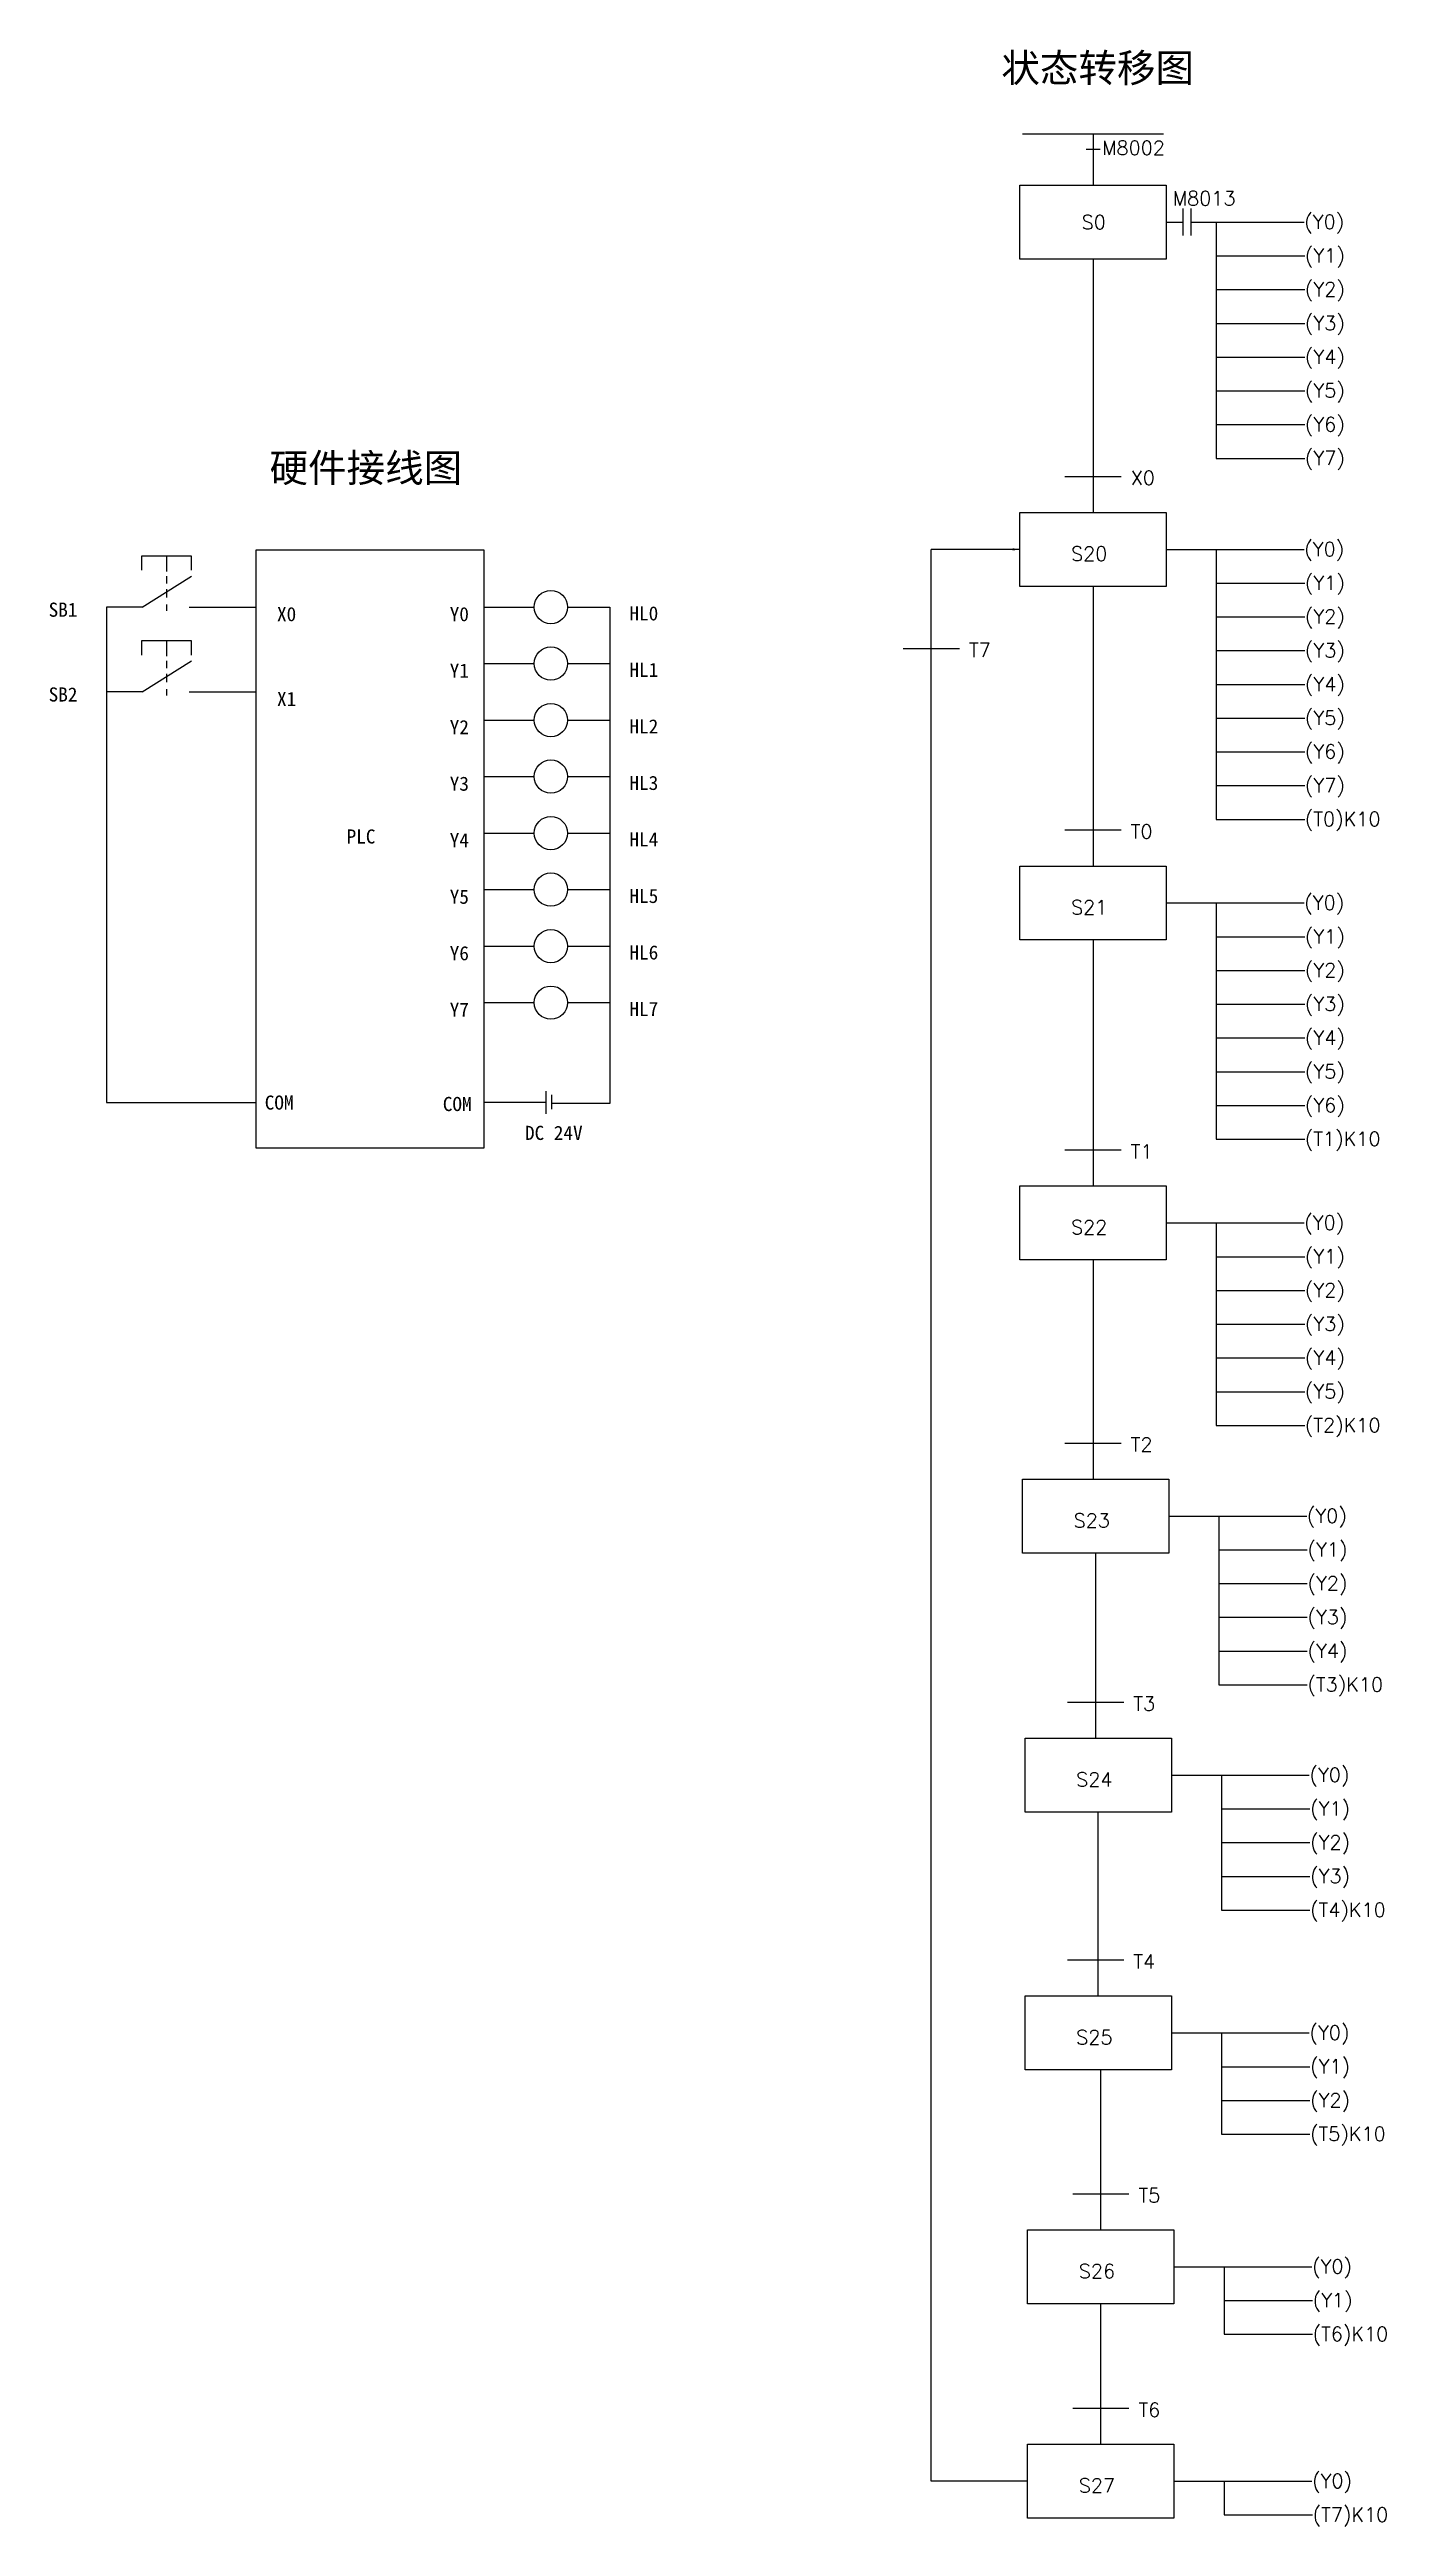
# Model space of a CAD drawing. Header units: millimetres. Extents: x 124 to 598, y -493 to 384.
import ezdxf

# ---------------------------------------------------------------- set-up
doc = ezdxf.new("R2010")
doc.units = ezdxf.units.MM
doc.dimstyles.new('ISO-25', dxfattribs={"dimtxt": 2.5, "dimasz": 2.5, "dimexe": 1.25, "dimexo": 0.625, "dimtad": 1, "dimdsep": 46, "dimtxsty": 'Standard', "dimcen": 2.5, "dimadec": 0, "dimazin": 0, "dimtfac": 1, "dimtmove": 0, "dimatfit": 3, "dimfxl": 1, "dimarcsym": 0})

msp = doc.modelspace()

# ---------------------------------------------------------------- linework, layer by layer
for p, q in [((468.64, 354), (518.61, 354)), ((493.63, 354), (493.63, 335.89)), ((491.15, 348.64), (496.11, 348.64)), ((525.41, 327.6), (525.41, 318.02)), ((528.21, 327.6), (528.21, 318.02)), ((519.53, 322.81), (525.41, 322.81)), ((528.21, 322.81), (568.36, 322.81)), ((537.26, 322.81), (537.26, 239.21)), ((493.63, 309.73), (493.63, 220.07)), ((537.26, 310.86), (568.58, 310.86)), ((537.26, 298.92), (568.58, 298.92)), ((537.26, 286.98), (568.58, 286.98)), ((537.26, 275.04), (568.58, 275.04)), ((537.26, 263.09), (568.58, 263.09)), ((537.26, 251.15), (568.58, 251.15)), ((537.26, 239.21), (568.58, 239.21)), ((483.67, 232.83), (493.63, 232.83)), ((493.63, 232.83), (503.58, 232.83)), ((156.93, 199.58), (156.93, 204.7)), ((156.93, 204.7), (174.33, 204.7)), ((165.63, 204.7), (165.63, 199.18)), ((174.33, 204.7), (174.33, 199.58)), ((436.37, -476.69), (436.37, 206.99)), ((519.53, 206.99), (528.21, 206.99)), ((528.21, 206.99), (568.36, 206.99)), ((537.26, 206.99), (537.26, 111.45)), ((157.04, 186.58), (174.45, 197.5)), ((165.63, 197.57), (165.63, 194.97)), ((165.63, 192.94), (165.63, 189.97)), ((493.63, 193.91), (493.63, 94.93)), ((537.26, 195.05), (568.58, 195.05)), ((157.04, 186.58), (144.35, 186.58)), ((144.35, 186.58), (144.35, 11.23)), ((165.63, 187.52), (165.63, 185.29)), ((173.7, 186.58), (197.41, 186.58)), ((278, 186.58), (295.82, 186.58)), ((307.61, 186.58), (322.55, 186.58)), ((322.55, 186.58), (322.55, 10.88)), ((537.26, 183.11), (568.58, 183.11)), ((156.93, 169.58), (156.93, 174.7)), ((156.93, 174.7), (174.33, 174.7)), ((157.04, 156.58), (174.45, 167.5)), ((165.63, 174.7), (165.63, 169.17)), ((165.63, 167.57), (165.63, 164.97)), ((174.33, 174.7), (174.33, 169.58)), ((278, 166.58), (295.82, 166.58)), ((307.61, 166.58), (322.55, 166.58)), ((426.42, 171.94), (436.37, 171.94)), ((436.37, 171.94), (446.32, 171.94)), ((537.26, 171.16), (568.58, 171.16)), ((165.63, 162.94), (165.63, 159.96)), ((537.26, 159.22), (568.58, 159.22)), ((157.04, 156.58), (144.35, 156.58)), ((165.63, 157.52), (165.63, 155.29)), ((173.7, 156.58), (197.41, 156.58)), ((278, 146.58), (295.82, 146.58)), ((307.61, 146.58), (322.55, 146.58)), ((537.26, 147.28), (568.58, 147.28)), ((537.26, 135.33), (568.58, 135.33)), ((278, 126.58), (295.82, 126.58)), ((307.61, 126.58), (322.55, 126.58)), ((537.26, 123.39), (568.58, 123.39)), ((278, 106.58), (295.82, 106.58)), ((307.61, 106.58), (322.55, 106.58)), ((483.67, 107.69), (493.63, 107.69)), ((493.63, 107.69), (503.58, 107.69)), ((537.26, 111.45), (568.58, 111.45)), ((278, 86.58), (295.82, 86.58)), ((307.61, 86.58), (322.55, 86.58)), ((519.53, 81.85), (528.21, 81.85)), ((528.21, 81.85), (568.36, 81.85)), ((537.26, 81.85), (537.26, -1.75)), ((278, 66.58), (295.82, 66.58)), ((307.61, 66.58), (322.55, 66.58)), ((493.63, 68.77), (493.63, -18.3)), ((537.26, 69.91), (568.58, 69.91)), ((537.26, 57.97), (568.58, 57.97)), ((278, 46.58), (295.82, 46.58)), ((307.61, 46.58), (322.55, 46.58)), ((537.26, 46.02), (568.58, 46.02)), ((537.26, 34.08), (568.58, 34.08)), ((537.26, 22.14), (568.58, 22.14)), ((144.35, 11.23), (197.41, 11.23)), ((299.91, 11.23), (278, 11.23)), ((299.91, 15.27), (299.91, 7.19)), ((301.98, 13.97), (301.98, 8.86)), ((322.55, 10.88), (301.98, 10.88)), ((537.26, 10.19), (568.58, 10.19)), ((483.67, -5.54), (493.63, -5.54)), ((493.63, -5.54), (503.58, -5.54)), ((537.26, -1.75), (568.58, -1.75)), ((519.53, -31.37), (528.21, -31.37)), ((528.21, -31.37), (568.36, -31.37)), ((537.26, -31.37), (537.26, -103.03)), ((537.26, -43.32), (568.58, -43.32)), ((493.63, -44.45), (493.63, -122.04)), ((537.26, -55.26), (568.58, -55.26)), ((537.26, -67.2), (568.58, -67.2)), ((537.26, -79.15), (568.58, -79.15)), ((537.26, -91.09), (568.58, -91.09)), ((537.26, -103.03), (568.58, -103.03)), ((483.67, -109.28), (493.63, -109.28)), ((493.63, -109.28), (503.58, -109.28)), ((520.45, -135.11), (529.13, -135.11)), ((529.13, -135.11), (569.28, -135.11)), ((538.18, -135.11), (538.18, -194.83)), ((494.55, -148.19), (494.55, -213.71)), ((538.18, -147.06), (569.5, -147.06)), ((538.18, -159), (569.5, -159)), ((538.18, -170.94), (569.5, -170.94)), ((538.18, -182.89), (569.5, -182.89)), ((484.59, -200.95), (494.55, -200.95)), ((494.55, -200.95), (504.5, -200.95)), ((538.18, -194.83), (569.5, -194.83)), ((521.37, -226.79), (530.05, -226.79)), ((530.05, -226.79), (570.2, -226.79)), ((539.1, -226.79), (539.1, -274.56)), ((495.47, -304.96), (495.47, -239.87)), ((539.1, -238.73), (570.41, -238.73)), ((539.1, -250.67), (570.41, -250.67)), ((539.1, -262.62), (570.41, -262.62)), ((539.1, -274.56), (570.41, -274.56)), ((484.59, -292.2), (494.55, -292.2)), ((494.55, -292.2), (504.5, -292.2)), ((521.37, -318.04), (530.05, -318.04)), ((530.05, -318.04), (570.2, -318.04)), ((539.1, -318.04), (539.1, -353.87)), ((496.39, -387.71), (496.39, -331.12)), ((539.1, -329.98), (570.41, -329.98)), ((539.1, -341.93), (570.41, -341.93)), ((539.1, -353.87), (570.41, -353.87)), ((486.43, -374.95), (496.39, -374.95)), ((496.39, -374.95), (506.34, -374.95)), ((522.29, -400.79), (530.97, -400.79)), ((530.97, -400.79), (571.12, -400.79)), ((540.02, -400.79), (540.02, -424.67)), ((496.39, -463.61), (496.39, -413.86)), ((540.02, -412.73), (571.33, -412.73)), ((540.02, -424.67), (571.33, -424.67)), ((486.43, -450.85), (496.39, -450.85)), ((496.39, -450.85), (506.34, -450.85)), ((470.48, -476.69), (436.37, -476.69)), ((522.29, -476.69), (530.97, -476.69)), ((530.97, -476.69), (571.12, -476.69)), ((540.02, -476.69), (540.02, -488.63)), ((540.02, -488.63), (571.33, -488.63))]:
    msp.add_line(p, q)
for points in [[(467.72, 335.89), (519.53, 335.89), (519.53, 309.73), (467.72, 309.73)], [(467.72, 220.07), (519.53, 220.07), (519.53, 193.91), (467.72, 193.91)], [(197.41, 206.86), (278, 206.86), (278, -4.97), (197.41, -4.97)], [(467.72, 94.93), (519.53, 94.93), (519.53, 68.77), (467.72, 68.77)], [(467.72, -18.3), (519.53, -18.3), (519.53, -44.45), (467.72, -44.45)], [(468.64, -122.04), (520.45, -122.04), (520.45, -148.19), (468.64, -148.19)], [(469.56, -213.71), (521.37, -213.71), (521.37, -239.87), (469.56, -239.87)], [(469.56, -304.96), (521.37, -304.96), (521.37, -331.12), (469.56, -331.12)], [(470.48, -387.71), (522.29, -387.71), (522.29, -413.86), (470.48, -413.86)], [(470.48, -463.61), (522.29, -463.61), (522.29, -489.77), (470.48, -489.77)]]:
    msp.add_lwpolyline(points, close=True)
for centre in [(301.72, 186.58), (301.72, 166.58), (301.72, 146.58), (301.72, 126.58), (301.72, 106.58), (301.72, 86.58), (301.72, 66.58), (301.72, 46.58)]:
    msp.add_circle(centre, 5.89)

# ---------------------------------------------------------------- texts
at = {"attachment_point": 1}
for s, width, gutter_width, heights, insert, char_height in [('{\\fSimSun|b0|i0|c134|p2;状态转移图}', 127.3243, 25, [5], (461.19, 382.38), 10), ('{\\Ftxt,@extfont2|c134;M8002}', 21.4784, 25, [0], (496.8, 351.59), 5), ('{\\Ftxt,@extfont2|c134;M8013}', 21.4784, 25, [0], (521.8, 333.73), 5), ('{\\Ftxt,@extfont2|c134;S0}', 20.7431, 25, [0], (489.59, 325.33), 5), ('{\\Ftxt,@extfont2|c134;(Y0)}', 66.8971, 25, [0], (568.4, 325.42), 5), ('{\\Ftxt,@extfont2|c134;(Y1)}', 66.8971, 25, [0], (568.62, 313.47), 5), ('{\\Ftxt,@extfont2|c134;(Y2)}', 66.8971, 25, [0], (568.62, 301.53), 5), ('{\\Ftxt,@extfont2|c134;(Y3)}', 66.8971, 25, [0], (568.62, 289.59), 5), ('{\\Ftxt,@extfont2|c134;(Y4)}', 66.8971, 25, [0], (568.62, 277.65), 5), ('{\\Ftxt,@extfont2|c134;(Y5)}', 66.8971, 25, [0], (568.62, 265.7), 5), ('{\\Ftxt,@extfont2|c134;(Y6)}', 66.8971, 25, [0], (568.62, 253.76), 5), ('{\\fSimSun|b0|i0|c134|p2;硬件接线图}', 94.8752, 25, [0], (202.13, 240.84), 10), ('{\\Ftxt,@extfont2|c134;(Y7)}', 66.8971, 25, [0], (568.62, 241.82), 5), ('{\\Ftxt,@extfont2|c134;X0}', 15.829, 25, [0], (506.98, 234.79), 5), ('{\\Ftxt,@extfont2|c134;(Y0)}', 66.8971, 25, [0], (568.4, 209.6), 5), ('{\\Ftxt,@extfont2|c134;S20}', 20.7431, 25, [0], (485.84, 207.96), 5), ('{\\Ftxt,@extfont2|c134;(Y1)}', 66.8971, 25, [0], (568.62, 197.66), 5), ('SB1', 16.104, 12.5, [0], (123.92, 188.15), 5), ('X0', 16.104, 12.5, [0], (204.76, 186.58), 5), ('Y0', 16.104, 12.5, [0], (265.9, 186.58), 5), ('HL0', 16.104, 12.5, [0], (329.53, 186.85), 5), ('{\\Ftxt,@extfont2|c134;(Y2)}', 66.8971, 25, [0], (568.62, 185.72), 5), ('Y1', 16.104, 12.5, [0], (265.9, 166.58), 5), ('HL1', 16.104, 12.5, [0], (329.53, 166.85), 5), ('{\\Ftxt,@extfont2|c134;T7}', 15.829, 25, [0], (449.73, 173.9), 5), ('{\\Ftxt,@extfont2|c134;(Y3)}', 66.8971, 25, [0], (568.62, 173.77), 5), ('SB2', 16.104, 12.5, [0], (123.92, 158.15), 5), ('{\\Ftxt,@extfont2|c134;(Y4)}', 66.8971, 25, [0], (568.62, 161.83), 5), ('X1', 16.104, 12.5, [0], (204.76, 156.58), 5), ('{\\Ftxt,@extfont2|c134;(Y5)}', 66.8971, 25, [0], (568.62, 149.89), 5), ('Y2', 16.104, 12.5, [0], (265.9, 146.58), 5), ('HL2', 16.104, 12.5, [0], (329.53, 146.85), 5), ('{\\Ftxt,@extfont2|c134;(Y6)}', 66.8971, 25, [0], (568.62, 137.94), 5), ('Y3', 16.104, 12.5, [0], (265.9, 126.58), 5), ('HL3', 16.104, 12.5, [0], (329.53, 126.85), 5), ('{\\Ftxt,@extfont2|c134;(Y7)}', 66.8971, 25, [0], (568.62, 126), 5), ('{\\Ftxt,@extfont2|c134;(T0)K10}', 66.8971, 25, [0], (568.62, 114.06), 5), ('PLC', 33.184, 12.5, [0], (229.41, 107.9), 5), ('Y4', 16.104, 12.5, [0], (265.9, 106.58), 5), ('HL4', 16.104, 12.5, [0], (329.53, 106.85), 5), ('{\\Ftxt,@extfont2|c134;T0}', 15.829, 25, [0], (506.98, 109.65), 5), ('Y5', 16.104, 12.5, [0], (265.9, 86.58), 5), ('HL5', 16.104, 12.5, [0], (329.53, 86.85), 5), ('{\\Ftxt,@extfont2|c134;S21}', 20.7431, 25, [0], (485.84, 82.82), 5), ('{\\Ftxt,@extfont2|c134;(Y0)}', 66.8971, 25, [0], (568.4, 84.46), 5), ('{\\Ftxt,@extfont2|c134;(Y1)}', 66.8971, 25, [0], (568.62, 72.52), 5), ('Y6', 16.104, 12.5, [0], (265.9, 66.58), 5), ('HL6', 16.104, 12.5, [0], (329.53, 66.85), 5), ('{\\Ftxt,@extfont2|c134;(Y2)}', 66.8971, 25, [0], (568.62, 60.58), 5), ('Y7', 16.104, 12.5, [0], (265.9, 46.58), 5), ('HL7', 16.104, 12.5, [0], (329.53, 46.85), 5), ('{\\Ftxt,@extfont2|c134;(Y3)}', 66.8971, 25, [0], (568.62, 48.63), 5), ('{\\Ftxt,@extfont2|c134;(Y4)}', 66.8971, 25, [0], (568.62, 36.69), 5), ('{\\Ftxt,@extfont2|c134;(Y5)}', 66.8971, 25, [0], (568.62, 24.75), 5), ('COM', 33.184, 12.5, [0], (200.42, 13.73), 5), ('COM', 33.184, 12.5, [0], (263.46, 13.22), 5), ('{\\Ftxt,@extfont2|c134;(Y6)}', 66.8971, 25, [0], (568.62, 12.8), 5), ('DC 24V', 33.184, 12.5, [0], (292.55, 2.99), 5), ('{\\Ftxt,@extfont2|c134;(T1)K10}', 66.8971, 25, [0], (568.62, 0.86), 5), ('{\\Ftxt,@extfont2|c134;T1}', 15.829, 25, [0], (506.98, -3.58), 5), ('{\\Ftxt,@extfont2|c134;S22}', 20.7431, 25, [0], (485.84, -30.41), 5), ('{\\Ftxt,@extfont2|c134;(Y0)}', 66.8971, 25, [0], (568.4, -28.77), 5), ('{\\Ftxt,@extfont2|c134;(Y1)}', 66.8971, 25, [0], (568.62, -40.71), 5), ('{\\Ftxt,@extfont2|c134;(Y2)}', 66.8971, 25, [0], (568.62, -52.65), 5), ('{\\Ftxt,@extfont2|c134;(Y3)}', 66.8971, 25, [0], (568.62, -64.59), 5), ('{\\Ftxt,@extfont2|c134;(Y4)}', 66.8971, 25, [0], (568.62, -76.54), 5), ('{\\Ftxt,@extfont2|c134;(Y5)}', 66.8971, 25, [0], (568.62, -88.48), 5), ('{\\Ftxt,@extfont2|c134;(T2)K10}', 66.8971, 25, [0], (568.62, -100.42), 5), ('{\\Ftxt,@extfont2|c134;T2}', 15.829, 25, [0], (506.98, -107.32), 5), ('{\\Ftxt,@extfont2|c134;S23}', 20.7431, 25, [0], (486.76, -134.15), 5), ('{\\Ftxt,@extfont2|c134;(Y0)}', 66.8971, 25, [0], (569.32, -132.5), 5), ('{\\Ftxt,@extfont2|c134;(Y1)}', 66.8971, 25, [0], (569.54, -144.45), 5), ('{\\Ftxt,@extfont2|c134;(Y2)}', 66.8971, 25, [0], (569.54, -156.39), 5), ('{\\Ftxt,@extfont2|c134;(Y3)}', 66.8971, 25, [0], (569.54, -168.33), 5), ('{\\Ftxt,@extfont2|c134;(Y4)}', 66.8971, 25, [0], (569.54, -180.28), 5), ('{\\Ftxt,@extfont2|c134;(T3)K10}', 66.8971, 25, [5], (569.54, -192.22), 5), ('{\\Ftxt,@extfont2|c134;T3}', 15.829, 25, [0], (507.9, -198.99), 5), ('{\\Ftxt,@extfont2|c134;S24}', 20.7431, 25, [0], (487.67, -225.82), 5), ('{\\Ftxt,@extfont2|c134;(Y0)}', 66.8971, 25, [0], (570.24, -224.18), 5), ('{\\Ftxt,@extfont2|c134;(Y1)}', 66.8971, 25, [0], (570.46, -236.12), 5), ('{\\Ftxt,@extfont2|c134;(Y2)}', 66.8971, 25, [0], (570.46, -248.06), 5), ('{\\Ftxt,@extfont2|c134;(Y3)}', 66.8971, 25, [0], (570.46, -260.01), 5), ('{\\Ftxt,@extfont2|c134;(T4)K10}', 66.8971, 25, [5], (570.46, -271.95), 5), ('{\\Ftxt,@extfont2|c134;T4}', 15.829, 25, [0], (507.9, -290.24), 5), ('{\\Ftxt,@extfont2|c134;(Y0)}', 66.8971, 25, [0], (570.24, -315.43), 5), ('{\\Ftxt,@extfont2|c134;S25}', 20.7431, 25, [0], (487.67, -317.07), 5), ('{\\Ftxt,@extfont2|c134;(Y1)}', 66.8971, 25, [0], (570.46, -327.37), 5), ('{\\Ftxt,@extfont2|c134;(Y2)}', 66.8971, 25, [0], (570.46, -339.32), 5), ('{\\Ftxt,@extfont2|c134;(T5)K10}', 66.8971, 25, [5], (570.46, -351.26), 5), ('{\\Ftxt,@extfont2|c134;T5}', 15.829, 25, [0], (509.74, -372.99), 5), ('{\\Ftxt,@extfont2|c134;S26}', 20.7431, 25, [0], (488.59, -399.82), 5), ('{\\Ftxt,@extfont2|c134;(Y0)}', 66.8971, 25, [0], (571.16, -398.18), 5), ('{\\Ftxt,@extfont2|c134;(Y1)}', 66.8971, 25, [0], (571.37, -410.12), 5), ('{\\Ftxt,@extfont2|c134;(T6)K10}', 66.8971, 25, [5], (571.37, -422.06), 5), ('{\\Ftxt,@extfont2|c134;T6}', 15.829, 25, [0], (509.74, -448.9), 5), ('{\\Ftxt,@extfont2|c134;(Y0)}', 66.8971, 25, [0], (571.16, -474.08), 5), ('{\\Ftxt,@extfont2|c134;S27}', 20.7431, 25, [0], (488.59, -475.72), 5), ('{\\Ftxt,@extfont2|c134;(T7)K10}', 66.8971, 25, [5], (571.37, -486.02), 5)]:
    msp.add_mtext_dynamic_manual_height_columns(s, width=width, gutter_width=gutter_width, heights=heights, dxfattribs=dict(at, insert=insert, char_height=char_height))

# ---------------------------------------------------------------- leaders
msp.add_leader([(467.72, 206.99), (436.37, 206.99)], dimstyle='ISO-25', override={"dimgap": 0.625, "dimtad": 0})

doc.saveas('drawing.dxf')
